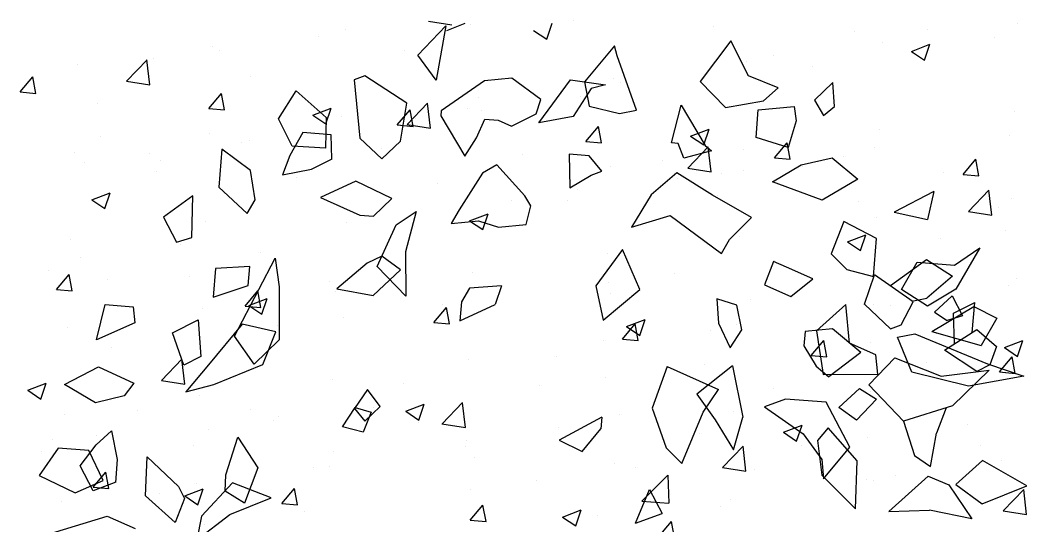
# Model space of a CAD drawing. Header units: millimetres. Extents: x 6597 to 20911, y -10306 to -132.
# Drawn here: x 9854 to 10236.8, y -4940.8 to -4748.3 of the extents above; entities that cross this region are included whole.
import ezdxf

# ---------------------------------------------------------------- set-up
doc = ezdxf.new("R2010")
doc.units = ezdxf.units.MM
doc.header["$LTSCALE"] = 25
doc.header["$MEASUREMENT"] = 0
doc.layers.add('MAAI - VEGETAÇÃO', color=106, linetype='Continuous')

msp = doc.modelspace()

# ---------------------------------------------------------------- linework, layer by layer
at = {"layer": 'MAAI - VEGETAÇÃO', "transparency": 33554559}
for p, q in [((10005.25, -4761.6), (10015.86, -4750.39)), ((10015.86, -4750.39), (10012.15, -4771.11)), ((10080.02, -4758.06), (10068.58, -4771.78)), ((10081.02, -4761.81), (10080.02, -4758.06)), ((10124.19, -4756.1), (10112.61, -4771.63)), ((10130.89, -4769.45), (10124.19, -4756.1)), ((10012.15, -4771.11), (10005.25, -4761.6)), ((10088.42, -4782.52), (10081.02, -4761.81)), ((9985.03, -4769.52), (9981.02, -4771.05)), ((10001.03, -4779.95), (9985.03, -4769.52)), ((10040.97, -4770.37), (10030.55, -4771.36)), ((10051.97, -4778.55), (10040.97, -4770.37)), ((10142.18, -4773.99), (10130.89, -4769.45)), ((9981.02, -4771.05), (9983.14, -4793.16)), ((10030.55, -4771.36), (10014.08, -4782.83)), ((10051.18, -4787.37), (10063.29, -4771.05)), ((10063.29, -4771.05), (10076.55, -4772.96)), ((10071.09, -4774.29), (10064.29, -4785.01)), ((10068.58, -4771.78), (10070.42, -4781.08)), ((10076.55, -4772.96), (10071.09, -4774.29)), ((10112.61, -4771.63), (10122.16, -4781.54)), ((10136.62, -4779.03), (10142.18, -4773.99)), ((10163.05, -4772.01), (10156.05, -4778.76)), ((10163.62, -4781.18), (10163.05, -4772.01)), ((9952.15, -4785.88), (9958.95, -4775.17)), ((9958.95, -4775.17), (9970.28, -4785.3)), ((9998.57, -4794.39), (10001.03, -4779.95)), ((10050.24, -4783.9), (10051.97, -4778.55)), ((10070.42, -4781.08), (10081.85, -4783.81)), ((10101.65, -4795), (10105.4, -4780.67)), ((10105.4, -4780.67), (10114.52, -4796.03)), ((10122.16, -4781.54), (10136.62, -4779.03)), ((10134.61, -4782.38), (10148.34, -4781.16)), ((10148.34, -4781.16), (10149.04, -4786.57)), ((10156.05, -4778.76), (10159.48, -4784.52)), ((10159.48, -4784.52), (10163.62, -4781.18)), ((9970.28, -4785.3), (9970.11, -4796.97)), ((10014.08, -4782.83), (10013.93, -4784.67)), ((10013.93, -4784.67), (10023.08, -4800.01)), ((10040.82, -4788.63), (10050.24, -4783.9)), ((10064.29, -4785.01), (10051.18, -4787.37)), ((10081.85, -4783.81), (10088.42, -4782.52)), ((10133.86, -4792.91), (10134.61, -4782.38)), ((9957.44, -4796.22), (9952.15, -4785.88)), ((10027.52, -4793.06), (10030.66, -4786)), ((10030.66, -4786), (10035.81, -4786.41)), ((10035.81, -4786.41), (10040.82, -4788.63)), ((10149.04, -4786.57), (10146.09, -4796.78)), ((9961.51, -4791.02), (9956.5, -4799.75)), ((9972.22, -4791.88), (9961.51, -4791.02)), ((9972.44, -4801.1), (9972.22, -4791.88)), ((9983.14, -4793.16), (9991.57, -4801.13)), ((10023.08, -4800.01), (10027.52, -4793.06)), ((10146.09, -4796.78), (10133.86, -4792.91)), ((9970.11, -4796.97), (9957.44, -4796.22)), ((9991.57, -4801.13), (9998.57, -4794.39)), ((10104.24, -4795.21), (10101.65, -4795)), ((10106.37, -4800.86), (10104.24, -4795.21)), ((10114.52, -4796.03), (10116.94, -4798.04)), ((9930.62, -4797.36), (9929.46, -4811.9)), ((9941.62, -4805.54), (9930.62, -4797.36)), ((9956.5, -4799.75), (9953.76, -4807.13)), ((9964.71, -4804.96), (9972.58, -4801.03)), ((10062.69, -4799.31), (10062.98, -4812.12)), ((10070.41, -4799.92), (10062.69, -4799.31)), ((10075.13, -4805.78), (10070.41, -4799.92)), ((10116.94, -4798.04), (10106.37, -4800.86)), ((10150.96, -4803.41), (10162.83, -4800.72)), ((10162.83, -4800.72), (10172.53, -4808.8)), ((9953.76, -4807.13), (9964.71, -4804.96)), ((10035.22, -4803.31), (10029.78, -4806.54)), ((10045.93, -4815.13), (10035.22, -4803.31)), ((10140.08, -4809.88), (10150.96, -4803.41)), ((9943.31, -4816.64), (9941.62, -4805.54)), ((10029.78, -4806.54), (10020.91, -4820.44)), ((10062.98, -4812.12), (10071.13, -4807.28)), ((10071.13, -4807.28), (10075.13, -4805.78)), ((10103.69, -4806.46), (10093.98, -4814.84)), ((10117.28, -4814.87), (10103.69, -4806.46)), ((9929.46, -4811.9), (9940.31, -4821.89)), ((9981.59, -4809.57), (9968.14, -4815.8)), ((9995.32, -4816.15), (9981.59, -4809.57)), ((10158.96, -4816.87), (10140.08, -4809.88)), ((10172.53, -4808.8), (10158.96, -4816.87)), ((9919.65, -4815.11), (9908.47, -4823.26)), ((9919.25, -4831.03), (9919.65, -4815.11)), ((9968.14, -4815.8), (9983.17, -4822.48)), ((9988.29, -4822.89), (9995.32, -4816.15)), ((10048.2, -4818.98), (10045.93, -4815.13)), ((10093.98, -4814.84), (10086.52, -4827.06)), ((10132.13, -4823.36), (10117.28, -4814.87)), ((10201.42, -4813.49), (10186.29, -4821.41)), ((10201.42, -4813.49), (10199.02, -4824.24)), ((9940.31, -4821.89), (9943.31, -4816.64)), ((10046.36, -4826.14), (10048.2, -4818.98)), ((9908.47, -4823.26), (9913.36, -4832.83)), ((9983.17, -4822.48), (9988.29, -4822.89)), ((9996.93, -4826.27), (10004.56, -4821.15)), ((10004.56, -4821.15), (10000.48, -4836.52)), ((10020.91, -4820.44), (10017.91, -4825.69)), ((10086.52, -4827.06), (10101.12, -4822.71)), ((10101.12, -4822.71), (10120.67, -4837.08)), ((10123.69, -4831.84), (10132.13, -4823.36)), ((10186.29, -4821.41), (10199.02, -4824.24)), ((9989.69, -4842.05), (9996.93, -4826.27)), ((10017.91, -4825.69), (10028.33, -4824.7)), ((10028.33, -4824.7), (10035.91, -4827.12)), ((10035.91, -4827.12), (10046.36, -4826.14)), ((10167.2, -4824.91), (10162.33, -4837.31)), ((10179.63, -4831.38), (10167.2, -4824.91)), ((9913.36, -4832.83), (9919.25, -4831.03)), ((10178.48, -4845.9), (10179.63, -4831.38)), ((10120.67, -4837.08), (10123.69, -4831.84)), ((10209.29, -4841.51), (10218.88, -4834.97)), ((10218.88, -4834.97), (10209.86, -4850.71)), ((9944.73, -4850.8), (9950.93, -4838.93)), ((9950.93, -4838.93), (9952.41, -4849.78)), ((9991.53, -4838.19), (9985.94, -4840.79)), ((9998.66, -4843.32), (9991.53, -4838.19)), ((10000.48, -4836.52), (10000.59, -4853.37)), ((10083.07, -4835.66), (10072.9, -4849.48)), ((10089.62, -4850.82), (10083.07, -4835.66)), ((10162.33, -4837.31), (10168.31, -4843.27)), ((9928.27, -4842.87), (9927.4, -4853.77)), ((9941.28, -4842.09), (9928.27, -4842.87)), ((9940.7, -4849.34), (9941.28, -4842.09)), ((9985.94, -4840.79), (9974.39, -4850.54)), ((10000.59, -4853.37), (9989.69, -4842.05)), ((10140.41, -4840.15), (10137.09, -4849.04)), ((10145.41, -4842.37), (10140.41, -4840.15)), ((10155.4, -4846.83), (10145.41, -4842.37)), ((10184.95, -4849.34), (10198.69, -4839.47)), ((10189.13, -4850.88), (10195.15, -4840.39)), ((10195.15, -4840.39), (10209.29, -4841.51)), ((10198.69, -4839.47), (10208.53, -4845.74)), ((9988.19, -4853.16), (9998.66, -4843.32)), ((10147.11, -4853.47), (10155.4, -4846.83)), ((10168.31, -4843.27), (10178.48, -4845.9)), ((10175.13, -4856.43), (10178.82, -4845.19)), ((10193.53, -4855.51), (10178.82, -4845.19)), ((10208.53, -4845.74), (10198.83, -4854.09)), ((9927.4, -4853.77), (9940.7, -4849.34)), ((9935.42, -4868.61), (9944.73, -4850.8)), ((9952.41, -4849.78), (9952.52, -4870.01)), ((9974.39, -4850.54), (9988.19, -4853.16)), ((10024.82, -4850.32), (10021.8, -4855.57)), ((10036.98, -4849.39), (10024.82, -4850.32)), ((10036.98, -4849.39), (10034.67, -4856.59)), ((10072.9, -4849.48), (10075.74, -4862.5)), ((10075.74, -4862.5), (10089.62, -4850.82)), ((10137.09, -4849.04), (10147.11, -4853.47)), ((10198.97, -4857.15), (10189.13, -4850.88)), ((10209.86, -4850.71), (10198.97, -4857.15)), ((10118.93, -4854.43), (10119.5, -4863.6)), ((10126.5, -4856.85), (10118.93, -4854.43)), ((10193.11, -4855.23), (10198.83, -4854.09)), ((10201.71, -4859.47), (10208.46, -4853.18)), ((10208.46, -4853.18), (10212.38, -4860.85)), ((9882.99, -4870.02), (9886.23, -4856.57)), ((9886.23, -4856.57), (9896.94, -4857.42)), ((9896.94, -4857.42), (9897.54, -4863.55)), ((10021.8, -4855.57), (10021.22, -4862.82)), ((10021.22, -4862.82), (10034.67, -4856.59)), ((10128.37, -4866.15), (10126.5, -4856.85)), ((10167.96, -4856.49), (10156.82, -4866.57)), ((10169.4, -4871.24), (10167.96, -4856.49)), ((10184.94, -4865.8), (10175.13, -4856.43)), ((10188.95, -4864.27), (10193.53, -4855.51)), ((10200.69, -4866.83), (10216.68, -4857.36)), ((10208.94, -4859.86), (10217.03, -4855.72)), ((10216.03, -4867.24), (10217.03, -4855.72)), ((10216.68, -4857.36), (10225.4, -4861.69)), ((9911.93, -4867.34), (9921.67, -4862.36)), ((9921.67, -4862.36), (9922.68, -4876.34)), ((10201.71, -4859.47), (10206.49, -4862.64)), ((10212.38, -4860.85), (10206.49, -4862.64)), ((10209.31, -4871.47), (10208.94, -4859.86)), ((10225.4, -4861.69), (10219.38, -4872.18)), ((9897.54, -4863.55), (9882.99, -4870.02)), ((9938.44, -4864.07), (9925.57, -4879.5)), ((9951.17, -4866.93), (9938.44, -4864.07)), ((10119.5, -4863.6), (10123.93, -4873.1)), ((10123.93, -4873.1), (10128.37, -4866.15)), ((10162.92, -4865.86), (10152.49, -4866.85)), ((10173.71, -4874.84), (10162.92, -4865.86)), ((10184.94, -4865.8), (10188.95, -4864.27)), ((10205.45, -4873.9), (10217.84, -4866.1)), ((10217.84, -4866.1), (10225.21, -4872.48)), ((9916.2, -4879.66), (9911.93, -4867.34)), ((9942.94, -4879.26), (9935.42, -4868.61)), ((9952.52, -4870.01), (9942.94, -4879.26)), ((9946.3, -4879.33), (9951.17, -4866.93)), ((10152.49, -4866.85), (10152.06, -4872.3)), ((10156.82, -4866.57), (10159.37, -4883.23)), ((10187.68, -4869.03), (10194.25, -4867.74)), ((10193.09, -4882.28), (10187.68, -4869.03)), ((10194.25, -4867.74), (10221.82, -4879.09)), ((10200.69, -4866.83), (10219.38, -4872.18)), ((10152.06, -4872.3), (10156.63, -4879.99)), ((10179.38, -4875.7), (10169.4, -4871.24)), ((10225.21, -4872.48), (10222.7, -4879.57)), ((9922.68, -4876.34), (9916.2, -4879.66)), ((10173.71, -4874.84), (10161.47, -4884.02)), ((10176.76, -4887.08), (10186.64, -4876.9)), ((10180.1, -4883.06), (10179.38, -4875.7)), ((10186.64, -4876.9), (10204.22, -4883.79)), ((10217.84, -4882.06), (10205.45, -4873.9)), ((9870.8, -4886.96), (9883.79, -4880.32)), ((9883.79, -4880.32), (9897.18, -4886.51)), ((9925.57, -4879.5), (9916.98, -4889.78)), ((9927.58, -4886.99), (9946.3, -4879.33)), ((10099.96, -4880.18), (10094.35, -4896.02)), ((10099.96, -4880.18), (10119.52, -4888.91)), ((10124.87, -4879.85), (10111.33, -4890.69)), ((10124.87, -4879.85), (10128.77, -4899.41)), ((10156.63, -4879.99), (10161.47, -4884.02)), ((10222.7, -4879.57), (10217.84, -4882.06)), ((10221.82, -4879.09), (10235.7, -4883.83)), ((10159.37, -4883.23), (10180.1, -4883.06)), ((10214.68, -4887.64), (10193.09, -4882.28)), ((10204.22, -4883.79), (10222.51, -4881.58)), ((10222.51, -4881.58), (10208.48, -4895.1)), ((10235.7, -4883.83), (10214.68, -4887.64)), ((9882.57, -4893.98), (9870.8, -4886.96)), ((9897.18, -4886.51), (9893.48, -4891.29)), ((9916.98, -4889.78), (9927.58, -4886.99)), ((9986.05, -4888.88), (9981.15, -4896.09)), ((9990.93, -4895.35), (9986.05, -4888.88)), ((10113.67, -4897.56), (10119.52, -4888.91)), ((10165.25, -4895.75), (10173.22, -4888.57)), ((10173.22, -4888.57), (10179.62, -4892.53)), ((10189.91, -4900.92), (10176.76, -4887.08)), ((9893.48, -4891.29), (9882.57, -4893.98)), ((10111.33, -4890.69), (10118.32, -4900.4)), ((10145.08, -4892.52), (10137.08, -4895.54)), ((10160.51, -4893.75), (10145.08, -4892.52)), ((10179.62, -4892.53), (10172.07, -4900.53)), ((9976.58, -4903.06), (9981.37, -4895.77)), ((9981.15, -4896.09), (9985.08, -4901)), ((9981.37, -4895.77), (9987.4, -4897.52)), ((9985.08, -4901), (9990.93, -4895.35)), ((10094.35, -4896.02), (10099.64, -4911.08)), ((10137.08, -4895.54), (10151.79, -4905.84)), ((10169.49, -4910.92), (10160.51, -4893.75)), ((10172.07, -4900.53), (10165.25, -4895.75)), ((10208.48, -4895.1), (10189.91, -4900.92)), ((10206.09, -4895.86), (10202.49, -4905.59)), ((9987.4, -4897.52), (9984.43, -4905.09)), ((10075.21, -4899.46), (10058.99, -4908.14)), ((10075.21, -4899.46), (10074.85, -4903.92)), ((10105.63, -4917.04), (10113.67, -4897.56)), ((10118.32, -4900.4), (10125.2, -4911.92)), ((10125.2, -4911.92), (10128.77, -4899.41)), ((9984.43, -4905.09), (9976.58, -4903.06)), ((10067.71, -4912.5), (10074.85, -4903.92)), ((10161.25, -4903.49), (10157.16, -4908.38)), ((10172.22, -4916.1), (10161.25, -4903.49)), ((10189.91, -4900.92), (10194.04, -4914.06)), ((9882.93, -4909.94), (9888.7, -4904.59)), ((9888.7, -4904.59), (9890.9, -4915.53)), ((9932.12, -4921.4), (9936.7, -4906.99)), ((9936.7, -4906.99), (9944.41, -4918.73)), ((10058.99, -4908.14), (10067.71, -4912.5)), ((10151.79, -4905.84), (10158.78, -4915.55)), ((10200.18, -4918.19), (10202.49, -4905.59)), ((9868.46, -4911.25), (9861.17, -4921.64)), ((9880.03, -4912.17), (9868.46, -4911.25)), ((9876.8, -4917.92), (9882.93, -4909.94)), ((9885.59, -4923.58), (9880.03, -4912.17)), ((10099.64, -4911.08), (10105.63, -4917.04)), ((10157.16, -4908.38), (10158.89, -4921.52)), ((10159.47, -4922.91), (10169.49, -4910.92)), ((9890.9, -4915.53), (9890.28, -4924.3)), ((9901.62, -4929.35), (9902.22, -4914.54)), ((9902.22, -4914.54), (9914.15, -4925.86)), ((10158.78, -4915.55), (10159.47, -4922.91)), ((10194.04, -4914.06), (10200.18, -4918.19)), ((10219.96, -4915.91), (10209.84, -4925.07)), ((10236.82, -4925.54), (10219.96, -4915.91)), ((9881.69, -4927.48), (9876.8, -4917.92)), ((9944.41, -4918.73), (9939.34, -4932.18)), ((10171.69, -4934.28), (10172.22, -4916.1)), ((9861.17, -4921.64), (9874.87, -4928.21)), ((9874.87, -4928.21), (9885.59, -4923.58)), ((9931.87, -4927.56), (9932.12, -4921.4)), ((10100.27, -4921.47), (10090.38, -4931.38)), ((10100.27, -4921.47), (10100.69, -4932.2)), ((10158.89, -4921.52), (10171.69, -4934.28)), ((10184.3, -4935.29), (10199.34, -4921.96)), ((10199.34, -4921.96), (10207.15, -4925.23)), ((9890.29, -4924.15), (9881.69, -4927.48)), ((9914.15, -4925.86), (9916.5, -4930.44)), ((9934.72, -4924.38), (9922.93, -4937.12)), ((9949.36, -4930.11), (9934.72, -4924.38)), ((10088, -4939.85), (10093.36, -4926.92)), ((10093.36, -4926.92), (10098.07, -4936.12)), ((10207.15, -4925.23), (10215.85, -4938.17)), ((10209.84, -4925.07), (10219.81, -4932.49)), ((10219.81, -4932.49), (10236.82, -4925.54)), ((9912.96, -4939.51), (9901.62, -4929.35)), ((9916.5, -4930.44), (9912.96, -4939.51)), ((9939.34, -4932.18), (9931.87, -4927.56)), ((9933.76, -4936.46), (9949.36, -4930.11)), ((10090.38, -4931.38), (10100.69, -4932.2)), ((10184.3, -4935.29), (10199.76, -4934.79)), ((10215.85, -4938.17), (10199.76, -4934.79)), ((9865.83, -4943.6), (9887.06, -4937.08)), ((9887.06, -4937.08), (9897.66, -4941.81)), ((9921.12, -4946.13), (9933.76, -4936.46)), ((9922.93, -4937.12), (9921.12, -4946.13)), ((10088, -4939.85), (10098.07, -4936.12))]:
    msp.add_line(p, q, dxfattribs=at)
at = {"layer": 'MAAI - VEGETAÇÃO', "linetype": 'Continuous', "transparency": 33554559}
for p, q in [((10009.23, -4748.72), (10018.12, -4750.1)), ((10010.56, -4749.11), (10010.56, -4749.11)), ((10016.25, -4752.16), (10023.25, -4749.47)), ((10025.36, -4749.88), (10025.36, -4749.88)), ((10054.22, -4755.52), (10056.25, -4749.47)), ((10064.32, -4748.27), (10064.32, -4748.27)), ((10117.7, -4750.52), (10117.7, -4750.52)), ((10233.41, -4749.61), (10233.41, -4749.61)), ((9967.49, -4754.68), (9967.49, -4754.68)), ((9977.55, -4751.8), (9977.55, -4751.8)), ((10049.25, -4752.16), (10054.22, -4755.52)), ((10171.08, -4752.78), (10171.08, -4752.78)), ((10198.96, -4751.82), (10198.96, -4751.82)), ((10224.46, -4755.03), (10224.46, -4755.03)), ((9927.04, -4758.2), (9927.04, -4758.2)), ((10182.07, -4756.65), (10182.07, -4756.65)), ((10192.96, -4760.17), (10199.96, -4757.48)), ((10197.93, -4763.52), (10199.96, -4757.48)), ((9929.62, -4759.67), (9929.62, -4759.67)), ((10000.04, -4759.89), (10000.04, -4759.89)), ((10140.64, -4761.83), (10140.64, -4761.83)), ((10192.96, -4760.17), (10197.93, -4763.52)), ((10193.31, -4760.93), (10193.31, -4760.93)), ((9875.7, -4765.24), (9875.7, -4765.24)), ((9894.41, -4771.51), (9902.2, -4763.39)), ((9903.29, -4772.9), (9902.19, -4763.4)), ((9904.58, -4762.97), (9904.58, -4762.97)), ((10130.13, -4764.15), (10130.13, -4764.15)), ((10155.43, -4765.92), (10155.43, -4765.92)), ((9853.95, -4775.63), (9858.77, -4769.89)), ((9859.93, -4776.16), (9858.77, -4769.89)), ((9941.72, -4769.9), (9941.72, -4769.9)), ((10130.4, -4769.22), (10130.4, -4769.22)), ((9894.4, -4771.52), (9903.29, -4772.9)), ((10079.62, -4770.55), (10079.62, -4770.55)), ((10082.32, -4771.84), (10082.32, -4771.84)), ((9853.95, -4775.63), (9859.93, -4776.16)), ((9925.68, -4781.91), (9930.5, -4776.16)), ((9931.65, -4782.43), (9930.5, -4776.16)), ((10028.28, -4777.59), (10028.28, -4777.59)), ((10067.24, -4777.53), (10067.24, -4777.53)), ((9883.4, -4779.91), (9883.4, -4779.91)), ((9925.68, -4781.91), (9931.65, -4782.43)), ((9965.22, -4784.41), (9972.23, -4781.73)), ((9970.2, -4787.77), (9972.22, -4781.73)), ((10001.13, -4788.06), (10008.92, -4779.95)), ((10010.02, -4789.45), (10008.91, -4779.95)), ((10024, -4781.85), (10024, -4781.85)), ((9965.22, -4784.41), (9970.2, -4787.77)), ((9976.34, -4785.09), (9976.34, -4785.09)), ((9997.4, -4788.18), (10002.22, -4782.44)), ((10003.38, -4788.71), (10002.22, -4782.44)), ((10004.34, -4785.81), (10004.34, -4785.81)), ((10029.37, -4782.52), (10029.37, -4782.52)), ((10232.2, -4782.9), (10232.2, -4782.9)), ((9997.4, -4788.18), (10003.38, -4788.71)), ((10001.12, -4788.07), (10010.02, -4789.45)), ((10069.13, -4794.46), (10073.95, -4788.71)), ((10075.11, -4794.98), (10073.95, -4788.71)), ((9884.7, -4792.6), (9884.7, -4792.6)), ((9925.83, -4791.49), (9925.83, -4791.49)), ((9965.68, -4791.86), (9965.68, -4791.86)), ((10108.94, -4792.42), (10115.94, -4789.73)), ((10108.94, -4792.42), (10113.91, -4795.78)), ((10113.91, -4795.78), (10115.94, -4789.73)), ((10180.85, -4789.94), (10180.85, -4789.94)), ((10230.15, -4792.06), (10230.15, -4792.06)), ((9938.08, -4794.85), (9938.08, -4794.85)), ((9941.18, -4794.13), (9941.18, -4794.13)), ((9991.46, -4797.11), (9991.46, -4797.11)), ((10069.13, -4794.46), (10075.11, -4794.98)), ((10107.86, -4804.61), (10115.64, -4796.5)), ((10116.74, -4806), (10115.64, -4796.5)), ((10140.86, -4800.73), (10145.68, -4794.99)), ((10146.83, -4801.26), (10145.68, -4794.99)), ((10178.83, -4796.82), (10178.83, -4796.82)), ((9874.48, -4798.53), (9874.48, -4798.53)), ((9903.31, -4799.11), (9903.31, -4799.11)), ((10044.84, -4799.37), (10044.84, -4799.37)), ((10128.91, -4797.44), (10128.91, -4797.44)), ((10140.86, -4800.73), (10146.83, -4801.26)), ((10167, -4800.37), (10167, -4800.37)), ((9878.27, -4802.41), (9878.27, -4802.41)), ((9907.36, -4801.87), (9907.36, -4801.87)), ((10078.4, -4803.84), (10078.4, -4803.84)), ((10098.23, -4801.62), (10098.23, -4801.62)), ((10107.85, -4804.62), (10116.74, -4806)), ((10151.61, -4803.88), (10151.61, -4803.88)), ((10212.58, -4807.01), (10217.4, -4801.26)), ((10218.56, -4807.53), (10217.4, -4801.26)), ((9905.78, -4806.03), (9905.78, -4806.03)), ((9959.16, -4808.29), (9959.16, -4808.29)), ((10104.09, -4808.66), (10104.09, -4808.66)), ((10120.51, -4806.84), (10120.51, -4806.84)), ((10129.13, -4805.36), (10129.13, -4805.36)), ((10204.99, -4806.13), (10204.99, -4806.13)), ((10212.58, -4807.01), (10218.56, -4807.53)), ((10012.55, -4810.54), (10012.55, -4810.54)), ((10027.06, -4810.88), (10027.06, -4810.88)), ((9881.2, -4816.67), (9888.2, -4813.98)), ((9886.18, -4820.02), (9888.2, -4813.98)), ((10065.93, -4812.8), (10065.93, -4812.8)), ((10119.31, -4815.05), (10119.31, -4815.05)), ((10214.58, -4821.17), (10222.37, -4813.05)), ((10223.47, -4822.55), (10222.36, -4813.06)), ((10230.98, -4816.19), (10230.98, -4816.19)), ((9881.2, -4816.67), (9886.18, -4820.02)), ((9975.12, -4818.38), (9975.12, -4818.38)), ((10040.94, -4816.97), (10040.94, -4816.97)), ((10062.19, -4816.85), (10062.19, -4816.85)), ((10172.69, -4817.31), (10172.69, -4817.31)), ((10226.07, -4819.56), (10226.07, -4819.56)), ((10003.06, -4821.96), (10003.06, -4821.96)), ((10024.91, -4824.68), (10031.92, -4821.99)), ((10029.89, -4828.03), (10031.92, -4821.99)), ((10179.64, -4823.23), (10179.64, -4823.23)), ((10214.57, -4821.17), (10223.47, -4822.55)), ((9924.61, -4824.78), (9924.61, -4824.78)), ((9978.03, -4825.25), (9978.03, -4825.25)), ((10003.87, -4826.86), (10003.87, -4826.86)), ((10024.91, -4824.68), (10029.89, -4828.03)), ((10127.7, -4830.73), (10127.7, -4830.73)), ((10168.63, -4832.68), (10175.63, -4830)), ((10173.6, -4836.04), (10175.63, -4830)), ((10203.85, -4831.5), (10203.85, -4831.5)), ((10228.88, -4828.21), (10228.88, -4828.21)), ((9873.27, -4831.82), (9873.27, -4831.82)), ((9914.87, -4833.57), (9914.87, -4833.57)), ((10168.63, -4832.68), (10173.6, -4836.04)), ((9877, -4838.55), (9877, -4838.55)), ((9945.55, -4836.87), (9945.55, -4836.87)), ((10077.19, -4837.13), (10077.19, -4837.13)), ((10140.69, -4839.82), (10140.69, -4839.82)), ((9864.8, -4843.43), (9864.8, -4843.43)), ((9867.83, -4850.85), (9872.65, -4845.11)), ((9873.8, -4851.38), (9872.65, -4845.11)), ((9887.24, -4846.88), (9887.24, -4846.88)), ((9918.18, -4845.69), (9918.18, -4845.69)), ((10025.84, -4844.17), (10025.84, -4844.17)), ((10102.82, -4844.8), (10102.82, -4844.8)), ((10233.02, -4846.48), (10233.02, -4846.48)), ((9867.83, -4850.85), (9873.8, -4851.37)), ((9971.57, -4847.94), (9971.57, -4847.94)), ((10024.95, -4850.2), (10024.95, -4850.2)), ((10077.78, -4848.1), (10077.78, -4848.1)), ((10229.77, -4849.48), (10229.77, -4849.48)), ((9939.55, -4857.13), (9944.37, -4851.38)), ((9940.89, -4856.93), (9947.89, -4854.24)), ((9945.53, -4857.65), (9944.37, -4851.38)), ((9945.87, -4860.28), (9947.89, -4854.24)), ((9973.91, -4851.67), (9973.91, -4851.67)), ((10078.33, -4852.45), (10078.33, -4852.45)), ((10131.71, -4854.71), (10131.71, -4854.71)), ((9923.4, -4858.07), (9923.4, -4858.07)), ((9939.55, -4857.13), (9945.53, -4857.65)), ((9940.89, -4856.93), (9945.87, -4860.28)), ((10011.28, -4863.4), (10016.1, -4857.66)), ((10014.63, -4856.41), (10014.63, -4856.41)), ((10017.26, -4863.93), (10016.1, -4857.66)), ((10174.7, -4856.49), (10174.7, -4856.49)), ((10178.42, -4856.52), (10178.42, -4856.52)), ((10185.09, -4856.96), (10185.09, -4856.96)), ((9976.76, -4861.4), (9976.76, -4861.4)), ((10084.6, -4864.94), (10091.61, -4862.25)), ((10089.58, -4868.29), (10091.61, -4862.25)), ((9872.05, -4865.11), (9872.05, -4865.11)), ((9951.72, -4864.69), (9951.72, -4864.69)), ((10011.28, -4863.4), (10017.26, -4863.93)), ((10083, -4869.68), (10087.83, -4863.93)), ((10084.6, -4864.94), (10089.58, -4868.29)), ((10088.98, -4870.2), (10087.83, -4863.93)), ((10126.48, -4864.02), (10126.48, -4864.02)), ((10083, -4869.68), (10088.98, -4870.2)), ((10116.38, -4866.5), (10116.38, -4866.5)), ((10202.57, -4867.65), (10202.57, -4867.65)), ((9888.57, -4873.01), (9888.57, -4873.01)), ((10075.97, -4870.42), (10075.97, -4870.42)), ((10154.73, -4875.95), (10159.55, -4870.21)), ((10160.71, -4876.48), (10159.55, -4870.21)), ((10177.54, -4870.94), (10177.54, -4870.94)), ((10228.32, -4872.95), (10235.32, -4870.26)), ((10228.32, -4872.95), (10233.29, -4876.3)), ((10233.29, -4876.3), (10235.32, -4870.26)), ((9907.67, -4885.47), (9915.45, -4877.36)), ((9916.55, -4886.86), (9915.45, -4877.36)), ((10024.63, -4877.46), (10024.63, -4877.46)), ((10058.06, -4876.51), (10058.06, -4876.51)), ((10154.73, -4875.95), (10160.71, -4876.48)), ((10226.46, -4882.23), (10231.28, -4876.48)), ((10232.43, -4882.75), (10231.28, -4876.48)), ((10114.38, -4879.26), (10114.38, -4879.26)), ((10198.66, -4878.45), (10198.66, -4878.45)), ((9972.69, -4884.96), (9972.69, -4884.96)), ((10076.51, -4884.24), (10076.51, -4884.24)), ((10226.46, -4882.23), (10232.43, -4882.75)), ((10228.55, -4882.77), (10228.55, -4882.77)), ((9856.87, -4889.18), (9863.87, -4886.49)), ((9856.87, -4889.18), (9861.84, -4892.54)), ((9861.84, -4892.54), (9863.87, -4886.49)), ((9907.66, -4885.48), (9916.55, -4886.86)), ((9999.74, -4886.52), (9999.74, -4886.52)), ((10051.48, -4887.54), (10051.48, -4887.54)), ((10140.34, -4888.46), (10140.34, -4888.46)), ((9922.18, -4891.36), (9922.18, -4891.36)), ((10177.21, -4889.81), (10177.21, -4889.81)), ((9898.71, -4896.78), (9898.71, -4896.78)), ((9941.43, -4896.53), (9941.43, -4896.53)), ((9988.32, -4895.85), (9988.32, -4895.85)), ((10000.58, -4897.19), (10007.58, -4894.5)), ((10005.56, -4900.55), (10007.58, -4894.5)), ((10014.39, -4902.03), (10022.18, -4893.91)), ((10023.28, -4903.41), (10022.17, -4893.92)), ((9870.84, -4898.4), (9870.84, -4898.4)), ((9952.09, -4899.04), (9952.09, -4899.04)), ((10000.58, -4897.19), (10005.56, -4900.55)), ((10082.02, -4898.47), (10082.02, -4898.47)), ((10125.27, -4897.31), (10125.27, -4897.31)), ((9925.42, -4904.14), (9925.42, -4904.14)), ((9950.45, -4900.84), (9950.45, -4900.84)), ((10005.47, -4901.3), (10005.47, -4901.3)), ((10014.38, -4902.03), (10023.28, -4903.41)), ((10058.86, -4903.55), (10058.86, -4903.55)), ((10074.76, -4903.71), (10074.76, -4903.71)), ((10144.3, -4905.2), (10151.3, -4902.51)), ((10149.27, -4908.55), (10151.3, -4902.51)), ((10214.14, -4902.1), (10214.14, -4902.1)), ((9866.41, -4907.96), (9866.41, -4907.96)), ((9883.11, -4906.54), (9883.11, -4906.54)), ((10112.24, -4905.81), (10112.24, -4905.81)), ((10144.3, -4905.2), (10149.27, -4908.55)), ((10165.62, -4908.06), (10165.62, -4908.06)), ((10176.27, -4907.09), (10176.27, -4907.09)), ((9919.79, -4910.22), (9919.79, -4910.22)), ((10023.41, -4910.75), (10023.41, -4910.75)), ((10023.71, -4908.48), (10023.71, -4908.48)), ((10121.11, -4918.58), (10128.9, -4910.46)), ((10130, -4919.96), (10128.9, -4910.47)), ((10151.23, -4910.38), (10151.23, -4910.38)), ((10219, -4910.32), (10219, -4910.32)), ((9862.26, -4912.45), (9862.26, -4912.45)), ((9973.18, -4912.47), (9973.18, -4912.47)), ((10026.56, -4914.73), (10026.56, -4914.73)), ((9965.39, -4918.49), (9965.39, -4918.49)), ((9971.47, -4918.25), (9971.47, -4918.25)), ((10079.94, -4916.98), (10079.94, -4916.98)), ((10088.08, -4918.7), (10088.08, -4918.7)), ((10121.11, -4918.59), (10130, -4919.97)), ((10133.32, -4919.24), (10133.32, -4919.24)), ((10227.33, -4916.06), (10227.33, -4916.06)), ((9881.7, -4926.07), (9886.52, -4920.33)), ((9887.68, -4926.59), (9886.52, -4920.33)), ((10175.99, -4923.1), (10175.99, -4923.1)), ((10178.53, -4923.45), (10178.53, -4923.45)), ((10186.71, -4921.49), (10186.71, -4921.49)), ((9881.7, -4926.07), (9887.68, -4926.59)), ((9916.56, -4929.44), (9923.56, -4926.76)), ((9920.96, -4924.65), (9920.96, -4924.65)), ((9921.53, -4932.8), (9923.56, -4926.76)), ((9953.43, -4932.35), (9958.25, -4926.6)), ((9959.4, -4932.87), (9958.25, -4926.6)), ((10025.17, -4926.98), (10025.17, -4926.98)), ((10050.2, -4923.68), (10050.2, -4923.68)), ((10227.84, -4935.13), (10235.63, -4927.01)), ((10236.72, -4936.52), (10235.62, -4927.02)), ((9907.07, -4928.5), (9907.07, -4928.5)), ((9916.56, -4929.44), (9921.53, -4932.8)), ((10124.05, -4930.6), (10124.05, -4930.6)), ((9869.62, -4931.69), (9869.62, -4931.69)), ((9953.43, -4932.35), (9959.4, -4932.87)), ((10025.15, -4938.62), (10029.97, -4932.88)), ((10031.13, -4939.14), (10029.97, -4932.88)), ((10060.27, -4937.45), (10067.28, -4934.76)), ((10065.25, -4940.81), (10067.27, -4934.76)), ((10120.22, -4933.46), (10120.22, -4933.46)), ((10227.83, -4935.14), (10236.72, -4936.52)), ((9962.02, -4935.29), (9962.02, -4935.29)), ((10025.15, -4938.62), (10031.13, -4939.14)), ((10060.27, -4937.45), (10065.25, -4940.81)), ((10073.54, -4937), (10073.54, -4937)), ((9924.14, -4940.28), (9924.14, -4940.28)), ((10096.88, -4944.9), (10101.7, -4939.15)), ((10102.86, -4945.42), (10101.7, -4939.15))]:
    msp.add_line(p, q, dxfattribs=at)

doc.saveas('drawing.dxf')
